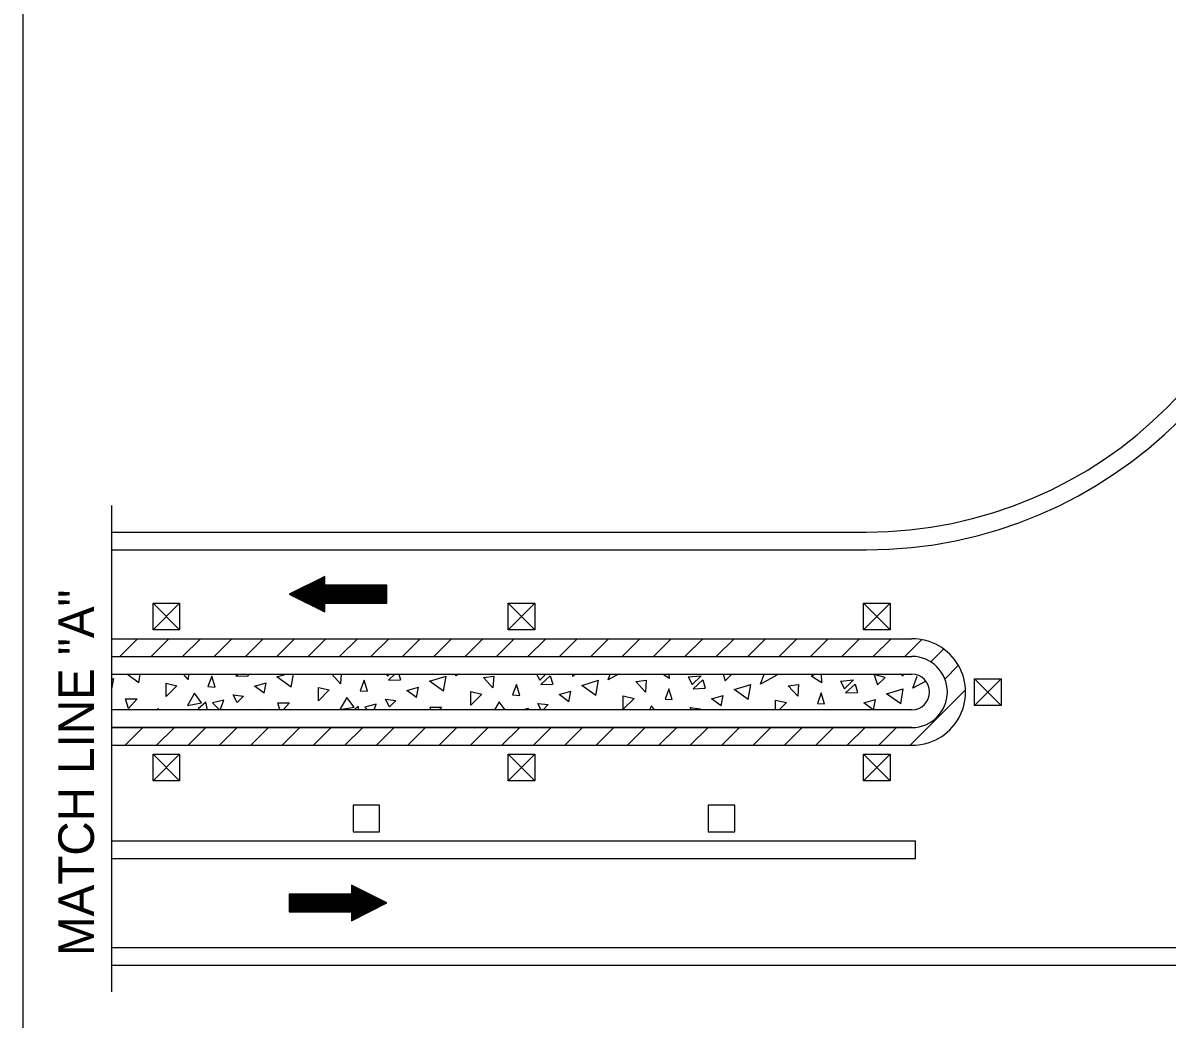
# Model space of a CAD drawing. Extents: x 1007 to 1035.5, y 1000.5 to 1021.5.
# Drawn here: x 1007 to 1013.44, y 1010.29 to 1015.89 of the extents above; entities that cross this region are included whole.
import ezdxf

# ---------------------------------------------------------------- set-up
doc = ezdxf.new("R2010")
doc.units = 0
doc.layers.add('Level 1', color=7, linetype='Continuous')
doc.layers.add('Level 10', color=7, linetype='Continuous')

msp = doc.modelspace()

# ---------------------------------------------------------------- linework, layer by layer
at = {"layer": 'Level 1'}
for p, q in [((1007.5, 1010.441), (1007.5, 1013.1785)), ((1007.7327, 1012.6291), (1007.8827, 1012.6291)), ((1007.7327, 1012.4791), (1007.7327, 1012.6291)), ((1007.7327, 1012.4791), (1007.8827, 1012.6291)), ((1007.7327, 1012.6291), (1007.8827, 1012.4791)), ((1007.8827, 1012.6291), (1007.8827, 1012.4791)), ((1009.7327, 1012.6291), (1009.8827, 1012.6291)), ((1009.7327, 1012.4791), (1009.7327, 1012.6291)), ((1009.7327, 1012.4791), (1009.8827, 1012.6291)), ((1009.7327, 1012.6291), (1009.8827, 1012.4791)), ((1009.8827, 1012.6291), (1009.8827, 1012.4791)), ((1011.7327, 1012.6291), (1011.8827, 1012.6291)), ((1011.7327, 1012.4791), (1011.7327, 1012.6291)), ((1011.7327, 1012.4791), (1011.8827, 1012.6291)), ((1011.7327, 1012.6291), (1011.8827, 1012.4791)), ((1011.8827, 1012.6291), (1011.8827, 1012.4791)), ((1007.8827, 1012.4791), (1007.7327, 1012.4791)), ((1009.8827, 1012.4791), (1009.7327, 1012.4791)), ((1011.8827, 1012.4791), (1011.7327, 1012.4791)), ((1007.5458, 1012.3285), (1007.6458, 1012.4285)), ((1007.7226, 1012.3285), (1007.8226, 1012.4285)), ((1007.8994, 1012.3285), (1007.9994, 1012.4285)), ((1008.0762, 1012.3285), (1008.1762, 1012.4285)), ((1008.2529, 1012.3285), (1008.3529, 1012.4285)), ((1008.4298, 1012.3285), (1008.5298, 1012.4285)), ((1008.6065, 1012.3285), (1008.7065, 1012.4285)), ((1008.7833, 1012.3285), (1008.8833, 1012.4285)), ((1008.9601, 1012.3285), (1009.0601, 1012.4285)), ((1009.1368, 1012.3285), (1009.2368, 1012.4285)), ((1009.3136, 1012.3285), (1009.4136, 1012.4285)), ((1009.4904, 1012.3285), (1009.5904, 1012.4285)), ((1009.6672, 1012.3285), (1009.7672, 1012.4285)), ((1009.8439, 1012.3285), (1009.9439, 1012.4285)), ((1010.0208, 1012.3285), (1010.1208, 1012.4285)), ((1010.1975, 1012.3285), (1010.2975, 1012.4285)), ((1010.3743, 1012.3285), (1010.4743, 1012.4285)), ((1010.5511, 1012.3285), (1010.6511, 1012.4285)), ((1010.7278, 1012.3285), (1010.8278, 1012.4285)), ((1010.9046, 1012.3285), (1011.0046, 1012.4285)), ((1011.0814, 1012.3285), (1011.1814, 1012.4285)), ((1011.2582, 1012.3285), (1011.3582, 1012.4285)), ((1011.4349, 1012.3285), (1011.5349, 1012.4285)), ((1011.6117, 1012.3285), (1011.7117, 1012.4285)), ((1011.7885, 1012.3285), (1011.8885, 1012.4285)), ((1011.9653, 1012.3285), (1012.0595, 1012.4227)), ((1012.1108, 1012.2973), (1012.1837, 1012.3702)), ((1012.191, 1012.2008), (1012.2673, 1012.2769)), ((1007.5, 1012.2285), (1012.0058, 1012.2285)), ((1007.5, 1012.146), (1007.5116, 1012.2037)), ((1007.653, 1012.1801), (1007.661, 1012.2285)), ((1007.9311, 1012.1989), (1007.9039, 1012.2285)), ((1007.9333, 1012.2285), (1007.9311, 1012.1989)), ((1008.0631, 1012.2178), (1008.0419, 1012.1588)), ((1008.0819, 1012.1565), (1008.0631, 1012.2178)), ((1008.1998, 1012.2178), (1008.2115, 1012.2285)), ((1008.1998, 1012.2178), (1008.2682, 1012.2202)), ((1008.2657, 1012.2285), (1008.2682, 1012.2202)), ((1008.5109, 1012.1565), (1008.5229, 1012.2285)), ((1008.7891, 1012.1753), (1008.7402, 1012.2285)), ((1008.7928, 1012.2285), (1008.7891, 1012.1753)), ((1009.0472, 1012.2285), (1009.0531, 1012.2178)), ((1009.0531, 1012.2178), (1009.0638, 1012.2285)), ((1009.0578, 1012.1943), (1009.0953, 1012.2285)), ((1009.0578, 1012.1943), (1009.1261, 1012.1966)), ((1009.1166, 1012.2285), (1009.1261, 1012.1966)), ((1009.3689, 1012.1329), (1009.383, 1012.2178)), ((1009.4528, 1012.2285), (1009.4373, 1012.2202)), ((1009.4373, 1012.2202), (1009.4403, 1012.2285)), ((1009.5928, 1012.2108), (1009.6518, 1012.2178)), ((1009.647, 1012.1518), (1009.5928, 1012.2108)), ((1009.6518, 1012.2178), (1009.647, 1012.1518)), ((1009.7838, 1012.2273), (1009.7837, 1012.2285)), ((1009.8919, 1012.2285), (1009.911, 1012.1943)), ((1009.911, 1012.1943), (1009.9453, 1012.2285)), ((1009.9158, 1012.1707), (1009.9699, 1012.2202)), ((1009.9699, 1012.2202), (1009.9841, 1012.173)), ((1010.0929, 1012.2285), (1010.0973, 1012.2154)), ((1010.0973, 1012.2154), (1010.1103, 1012.2285)), ((1010.3544, 1012.2285), (1010.2952, 1012.1966)), ((1010.2952, 1012.1966), (1010.3068, 1012.2285)), ((1010.6417, 1012.2037), (1010.64, 1012.2285)), ((1010.7454, 1012.2131), (1010.8185, 1012.2202)), ((1010.7454, 1012.2131), (1010.769, 1012.1707)), ((1010.769, 1012.1707), (1010.8185, 1012.2202)), ((1010.7737, 1012.1471), (1010.8279, 1012.1966)), ((1010.8279, 1012.1966), (1010.842, 1012.1494)), ((1010.943, 1012.2285), (1010.9552, 1012.1918)), ((1010.9552, 1012.1918), (1010.9918, 1012.2285)), ((1011.1532, 1012.173), (1011.1734, 1012.2285)), ((1011.2451, 1012.2225), (1011.1532, 1012.173)), ((1011.2379, 1012.2285), (1011.2451, 1012.2225)), ((1011.4997, 1012.1801), (1011.4964, 1012.2285)), ((1011.6033, 1012.1895), (1011.6764, 1012.1966)), ((1011.6269, 1012.1471), (1011.6764, 1012.1966)), ((1011.8556, 1012.2108), (1011.7919, 1012.2273)), ((1011.7943, 1012.2248), (1011.8131, 1012.1683)), ((1011.8131, 1012.1683), (1011.8556, 1012.2108)), ((1011.9569, 1012.2178), (1011.9591, 1012.2285)), ((1012.0111, 1012.1494), (1012.0361, 1012.2176)), ((1012.3583, 1012.2035), (1012.5083, 1012.2035)), ((1012.3583, 1012.0535), (1012.3583, 1012.2035)), ((1012.3583, 1012.0535), (1012.5083, 1012.2035)), ((1012.3583, 1012.2035), (1012.5083, 1012.0535)), ((1012.5083, 1012.2035), (1012.5083, 1012.0535)), ((1007.8062, 1012.1023), (1007.8675, 1012.1636)), ((1008.0419, 1012.1588), (1008.0819, 1012.1565)), ((1008.3578, 1012.1212), (1008.3695, 1012.1801)), ((1008.6642, 1012.0788), (1008.7254, 1012.14)), ((1008.9211, 1012.1943), (1008.8998, 1012.1353)), ((1008.8998, 1012.1353), (1008.9399, 1012.1329)), ((1008.9399, 1012.1329), (1008.9211, 1012.1943)), ((1009.2157, 1012.0976), (1009.2275, 1012.1565)), ((1009.779, 1012.1707), (1009.7578, 1012.1118)), ((1009.7978, 1012.1094), (1009.779, 1012.1707)), ((1009.9158, 1012.1707), (1009.9841, 1012.173)), ((1010.0737, 1012.074), (1010.0854, 1012.1329)), ((1010.2268, 1012.1094), (1010.241, 1012.1943)), ((1010.4508, 1012.1872), (1010.5097, 1012.1943)), ((1010.505, 1012.1283), (1010.4508, 1012.1872)), ((1010.5097, 1012.1943), (1010.505, 1012.1283)), ((1010.637, 1012.1471), (1010.6158, 1012.0882)), ((1010.6558, 1012.0858), (1010.637, 1012.1471)), ((1010.7737, 1012.1471), (1010.842, 1012.1494)), ((1011.0848, 1012.0858), (1011.0989, 1012.1707)), ((1011.3088, 1012.1636), (1011.3677, 1012.1707)), ((1011.3629, 1012.1047), (1011.3088, 1012.1636)), ((1011.3677, 1012.1707), (1011.3629, 1012.1047)), ((1011.6033, 1012.1895), (1011.6269, 1012.1471)), ((1011.6317, 1012.1235), (1011.6858, 1012.173)), ((1011.6858, 1012.173), (1011.7, 1012.1258)), ((1011.9428, 1012.0623), (1011.9569, 1012.1471)), ((1011.9956, 1011.8285), (1012.3074, 1012.1403)), ((1012.0806, 1012.1868), (1012.0111, 1012.1494)), ((1007.5941, 1012.0363), (1007.6436, 1012.0905)), ((1007.9665, 1012.1212), (1007.9264, 1012.0528)), ((1007.9264, 1012.0528), (1008.0065, 1012.0669)), ((1008.0065, 1012.0669), (1007.9665, 1012.1212)), ((1008.0301, 1012.0717), (1007.9877, 1012.0339)), ((1008.0401, 1012.0285), (1008.0301, 1012.0717)), ((1008.1314, 1012.0834), (1008.0678, 1012.0669)), ((1008.0678, 1012.0669), (1008.1063, 1012.0285)), ((1008.1117, 1012.0285), (1008.1314, 1012.0834)), ((1008.2069, 1012.0693), (1008.2423, 1012.1047)), ((1008.4664, 1012.0285), (1008.5015, 1012.0669)), ((1008.8244, 1012.0976), (1008.7843, 1012.0293)), ((1008.8645, 1012.0434), (1008.8244, 1012.0976)), ((1009.0648, 1012.0458), (1009.1002, 1012.0811)), ((1009.5221, 1012.0552), (1009.5834, 1012.1164)), ((1009.6823, 1012.074), (1009.6557, 1012.0285)), ((1009.716, 1012.0285), (1009.6823, 1012.074)), ((1009.7578, 1012.1118), (1009.7978, 1012.1094)), ((1010.3801, 1012.0316), (1010.4413, 1012.0929)), ((1010.6158, 1012.0882), (1010.6558, 1012.0858)), ((1010.9316, 1012.0504), (1010.9434, 1012.1094)), ((1011.2585, 1012.0285), (1011.2993, 1012.0693)), ((1011.4949, 1012.1235), (1011.4738, 1012.0646)), ((1011.5138, 1012.0623), (1011.4949, 1012.1235)), ((1011.6317, 1012.1235), (1011.7, 1012.1258)), ((1011.7899, 1012.0285), (1011.8013, 1012.0858)), ((1007.5, 1012.0285), (1007.5, 1012.0285)), ((1012.0058, 1012.0285), (1007.5, 1012.0285)), ((1007.7643, 1012.0285), (1007.7638, 1012.0363)), ((1007.99, 1012.0316), (1007.9979, 1012.0285)), ((1008.3383, 1012.0285), (1008.3388, 1012.0316)), ((1008.7843, 1012.0293), (1008.8645, 1012.0434)), ((1008.8881, 1012.0481), (1008.866, 1012.0285)), ((1008.8926, 1012.0285), (1008.8881, 1012.0481)), ((1008.9894, 1012.0599), (1008.9258, 1012.0434)), ((1008.9258, 1012.0434), (1008.9407, 1012.0285)), ((1008.9781, 1012.0285), (1008.9894, 1012.0599)), ((1009.3459, 1012.0285), (1009.3595, 1012.0434)), ((1009.8473, 1012.0363), (1009.8172, 1012.0285)), ((1009.8445, 1012.0285), (1009.8473, 1012.0363)), ((1009.9291, 1012.0285), (1009.9582, 1012.0575)), ((1010.5403, 1012.0504), (1010.5275, 1012.0285)), ((1010.5566, 1012.0285), (1010.5403, 1012.0504)), ((1010.8107, 1012.0285), (1010.8161, 1012.0339)), ((1011.4738, 1012.0646), (1011.5138, 1012.0623)), ((1012.0058, 1012.0285), (1012.0058, 1012.0285)), ((1012.5083, 1012.0535), (1012.3583, 1012.0535)), ((1007.5762, 1011.8285), (1007.6762, 1011.9285)), ((1007.7529, 1011.8285), (1007.8529, 1011.9285)), ((1007.9298, 1011.8285), (1008.0298, 1011.9285)), ((1008.1065, 1011.8285), (1008.2065, 1011.9285)), ((1008.2833, 1011.8285), (1008.3833, 1011.9285)), ((1008.4601, 1011.8285), (1008.5601, 1011.9285)), ((1008.6368, 1011.8285), (1008.7368, 1011.9285)), ((1008.8136, 1011.8285), (1008.9136, 1011.9285)), ((1008.9904, 1011.8285), (1009.0904, 1011.9285)), ((1009.1672, 1011.8285), (1009.2672, 1011.9285)), ((1009.3439, 1011.8285), (1009.4439, 1011.9285)), ((1009.5208, 1011.8285), (1009.6208, 1011.9285)), ((1009.6975, 1011.8285), (1009.7975, 1011.9285)), ((1009.8743, 1011.8285), (1009.9743, 1011.9285)), ((1010.0511, 1011.8285), (1010.1511, 1011.9285)), ((1010.2278, 1011.8285), (1010.3278, 1011.9285)), ((1010.4046, 1011.8285), (1010.5046, 1011.9285)), ((1010.5814, 1011.8285), (1010.6814, 1011.9285)), ((1010.7582, 1011.8285), (1010.8582, 1011.9285)), ((1010.9349, 1011.8285), (1011.0349, 1011.9285)), ((1011.1117, 1011.8285), (1011.2117, 1011.9285)), ((1011.2885, 1011.8285), (1011.3885, 1011.9285)), ((1011.4653, 1011.8285), (1011.5653, 1011.9285)), ((1011.642, 1011.8285), (1011.742, 1011.9285)), ((1011.8188, 1011.8285), (1011.9188, 1011.9285)), ((1007.7327, 1011.7785), (1007.8827, 1011.7785)), ((1007.7327, 1011.6285), (1007.7327, 1011.7785)), ((1007.7327, 1011.6285), (1007.8827, 1011.7785)), ((1007.7327, 1011.7785), (1007.8827, 1011.6285)), ((1007.8827, 1011.7785), (1007.8827, 1011.6285)), ((1009.7327, 1011.7785), (1009.8827, 1011.7785)), ((1009.7327, 1011.6285), (1009.7327, 1011.7785)), ((1009.7327, 1011.6285), (1009.8827, 1011.7785)), ((1009.7327, 1011.7785), (1009.8827, 1011.6285)), ((1009.8827, 1011.7785), (1009.8827, 1011.6285)), ((1011.7327, 1011.7785), (1011.8827, 1011.7785)), ((1011.7327, 1011.6285), (1011.7327, 1011.7785)), ((1011.7327, 1011.6285), (1011.8827, 1011.7785)), ((1011.7327, 1011.7785), (1011.8827, 1011.6285)), ((1011.8827, 1011.7785), (1011.8827, 1011.6285)), ((1007.8827, 1011.6285), (1007.7327, 1011.6285)), ((1009.8827, 1011.6285), (1009.7327, 1011.6285)), ((1011.8827, 1011.6285), (1011.7327, 1011.6285)), ((1012.0261, 1011.191), (1012.0261, 1011.291))]:
    msp.add_line(p, q, dxfattribs=at)
for points in [[(1007.5, 1013.0285), (1011.7479, 1013.0285)], [(1007.5, 1012.9285), (1011.7479, 1012.9285)], [(1008.6952, 1012.7764), (1008.7, 1012.7764)], [(1008.5657, 1012.7114), (1009.05, 1012.7114)], [(1008.5756, 1012.7164), (1009.05, 1012.7164)], [(1008.5856, 1012.7214), (1009.05, 1012.7214)], [(1008.5955, 1012.7264), (1009.05, 1012.7264)], [(1008.6055, 1012.7314), (1008.7, 1012.7314)], [(1008.6154, 1012.7364), (1008.7, 1012.7364)], [(1008.6154, 1012.7364), (1008.7, 1012.7364)], [(1008.6254, 1012.7414), (1008.7, 1012.7414)], [(1008.6354, 1012.7464), (1008.7, 1012.7464)], [(1008.6453, 1012.7514), (1008.7, 1012.7514)], [(1008.6553, 1012.7564), (1008.7, 1012.7564)], [(1008.6653, 1012.7614), (1008.7, 1012.7614)], [(1008.6753, 1012.7664), (1008.7, 1012.7664)], [(1008.6852, 1012.7714), (1008.7, 1012.7714)], [(1008.5042, 1012.6764), (1009.05, 1012.6764)], [(1008.5058, 1012.6814), (1009.05, 1012.6814)], [(1008.5142, 1012.6714), (1009.05, 1012.6714)], [(1008.5142, 1012.6714), (1009.05, 1012.6714)], [(1008.5158, 1012.6864), (1009.05, 1012.6864)], [(1008.5243, 1012.6664), (1009.05, 1012.6664)], [(1008.5258, 1012.6914), (1009.05, 1012.6914)], [(1008.5343, 1012.6614), (1009.05, 1012.6614)], [(1008.5358, 1012.6964), (1009.05, 1012.6964)], [(1008.5443, 1012.6564), (1009.05, 1012.6564)], [(1008.5458, 1012.7014), (1009.05, 1012.7014)], [(1008.5543, 1012.6514), (1009.05, 1012.6514)], [(1008.5557, 1012.7064), (1009.05, 1012.7064)], [(1008.5643, 1012.6464), (1009.05, 1012.6464)], [(1008.5744, 1012.6414), (1009.05, 1012.6414)], [(1008.5844, 1012.6364), (1009.05, 1012.6364)], [(1008.5945, 1012.6314), (1009.05, 1012.6314)], [(1008.5995, 1012.6289), (1009.05, 1012.6289)], [(1008.6095, 1012.6239), (1008.7, 1012.6239)], [(1008.6196, 1012.6189), (1008.7, 1012.6189)], [(1008.6296, 1012.6139), (1008.7, 1012.6139)], [(1008.6397, 1012.6089), (1008.7, 1012.6089)], [(1008.6497, 1012.6039), (1008.7, 1012.6039)], [(1008.6598, 1012.5989), (1008.7, 1012.5989)], [(1008.6698, 1012.5939), (1008.7, 1012.5939)], [(1008.6798, 1012.5889), (1008.7, 1012.5889)], [(1008.6898, 1012.5839), (1008.7, 1012.5839)], [(1008.6998, 1012.5789), (1008.7, 1012.5789)], [(1007.5, 1012.4285), (1012.0058, 1012.4285)], [(1007.5, 1012.3285), (1012.0058, 1012.3285)], [(1007.5, 1012.2003), (1007.5116, 1012.2037)], [(1007.653, 1012.1801), (1007.5844, 1012.2285)], [(1008.5109, 1012.1565), (1008.4308, 1012.2131), (1008.4823, 1012.2285)], [(1009.3689, 1012.1329), (1009.2888, 1012.1895), (1009.383, 1012.2178)], [(1009.7838, 1012.2273), (1009.7818, 1012.2285)], [(1010.6417, 1012.2037), (1010.6013, 1012.2285)], [(1011.4997, 1012.1801), (1011.4383, 1012.2178), (1011.4566, 1012.2285)], [(1011.9569, 1012.2178), (1011.9424, 1012.2285)], [(1007.8062, 1012.1023), (1007.8062, 1012.1778), (1007.8675, 1012.1636)], [(1008.3578, 1012.1212), (1008.3035, 1012.1613), (1008.3695, 1012.1801)], [(1008.6642, 1012.0788), (1008.6642, 1012.1542), (1008.7254, 1012.14)], [(1009.2157, 1012.0976), (1009.1615, 1012.1377), (1009.2275, 1012.1565)], [(1010.0737, 1012.074), (1010.0194, 1012.1141), (1010.0854, 1012.1329)], [(1010.2268, 1012.1094), (1010.1467, 1012.1659), (1010.241, 1012.1943)], [(1011.0848, 1012.0858), (1011.0047, 1012.1423), (1011.0989, 1012.1707)], [(1011.9428, 1012.0623), (1011.8626, 1012.1188), (1011.9569, 1012.1471)], [(1007.5941, 1012.0363), (1007.5776, 1012.0905), (1007.6436, 1012.0905)], [(1008.2069, 1012.0693), (1008.1833, 1012.1118), (1008.2423, 1012.1047)], [(1008.4472, 1012.0285), (1008.4355, 1012.0669), (1008.5015, 1012.0669)], [(1009.0648, 1012.0458), (1009.0413, 1012.0882), (1009.1002, 1012.0811)], [(1009.5221, 1012.0552), (1009.5221, 1012.1306), (1009.5834, 1012.1164)], [(1010.3801, 1012.0316), (1010.3801, 1012.107), (1010.4413, 1012.0929)], [(1010.9316, 1012.0504), (1010.8774, 1012.0905), (1010.9434, 1012.1094)], [(1011.238, 1012.0285), (1011.238, 1012.0834), (1011.2993, 1012.0693)], [(1011.7874, 1012.0285), (1011.7353, 1012.0669), (1011.8013, 1012.0858)], [(1007.7503, 1012.0285), (1007.7638, 1012.0363)], [(1008.3273, 1012.0285), (1008.3388, 1012.0316)], [(1009.298, 1012.0285), (1009.2935, 1012.0434), (1009.3595, 1012.0434)], [(1009.9193, 1012.0285), (1009.8993, 1012.0646), (1009.9582, 1012.0575)], [(1010.7641, 1012.0285), (1010.7572, 1012.041), (1010.8161, 1012.0339)], [(1007.5, 1011.9285), (1012.0058, 1011.9285)], [(1012.0058, 1011.9285), (1007.5, 1011.9285)], [(1007.5, 1011.8285), (1012.0058, 1011.8285)], [(1007.5, 1011.291), (1012.0261, 1011.291)], [(1007.5, 1011.191), (1012.0261, 1011.191)], [(1008.8502, 1011.0409), (1008.85, 1011.0409)], [(1008.8602, 1011.0359), (1008.85, 1011.0359)], [(1008.9505, 1010.9909), (1008.5, 1010.9909)], [(1008.9555, 1010.9884), (1008.5, 1010.9884)], [(1008.9656, 1010.9834), (1008.5, 1010.9834)], [(1008.9756, 1010.9784), (1008.5, 1010.9784)], [(1008.9857, 1010.9734), (1008.5, 1010.9734)], [(1008.8702, 1011.0309), (1008.85, 1011.0309)], [(1008.8803, 1011.0259), (1008.85, 1011.0259)], [(1008.8903, 1011.0209), (1008.85, 1011.0209)], [(1008.9003, 1011.0159), (1008.85, 1011.0159)], [(1008.9103, 1011.0109), (1008.85, 1011.0109)], [(1008.9204, 1011.0059), (1008.85, 1011.0059)], [(1008.9304, 1011.0009), (1008.85, 1011.0009)], [(1008.9405, 1010.9959), (1008.85, 1010.9959)], [(1008.9957, 1010.9684), (1008.5, 1010.9684)], [(1009.0058, 1010.9634), (1008.5, 1010.9634)], [(1009.0158, 1010.9584), (1008.5, 1010.9584)], [(1009.0258, 1010.9534), (1008.5, 1010.9534)], [(1009.0358, 1010.9484), (1008.5, 1010.9484)], [(1009.0358, 1010.9484), (1008.5, 1010.9484)], [(1009.0458, 1010.9434), (1008.5, 1010.9434)], [(1009.0442, 1010.9384), (1008.5, 1010.9384)], [(1009.0342, 1010.9334), (1008.5, 1010.9334)], [(1009.0243, 1010.9284), (1008.5, 1010.9284)], [(1009.0143, 1010.9234), (1008.5, 1010.9234)], [(1009.0043, 1010.9184), (1008.5, 1010.9184)], [(1008.9943, 1010.9134), (1008.5, 1010.9134)], [(1008.9843, 1010.9084), (1008.5, 1010.9084)], [(1008.9744, 1010.9034), (1008.5, 1010.9034)], [(1008.9644, 1010.8984), (1008.5, 1010.8984)], [(1008.9545, 1010.8934), (1008.5, 1010.8934)], [(1008.9445, 1010.8884), (1008.85, 1010.8884)], [(1008.9346, 1010.8834), (1008.85, 1010.8834)], [(1008.9346, 1010.8834), (1008.85, 1010.8834)], [(1008.9246, 1010.8784), (1008.85, 1010.8784)], [(1008.9146, 1010.8734), (1008.85, 1010.8734)], [(1008.9047, 1010.8684), (1008.85, 1010.8684)], [(1008.8947, 1010.8634), (1008.85, 1010.8634)], [(1008.8848, 1010.8584), (1008.85, 1010.8584)], [(1008.8748, 1010.8534), (1008.85, 1010.8534)], [(1008.8648, 1010.8484), (1008.85, 1010.8484)], [(1008.8548, 1010.8434), (1008.85, 1010.8434)], [(1007.5, 1010.691), (1035, 1010.691)], [(1007.5, 1010.591), (1035, 1010.591)]]:
    msp.add_lwpolyline(points, dxfattribs=at)
for points in [[(1008.5, 1012.6785), (1008.7, 1012.5788), (1008.7, 1012.6288), (1009.05, 1012.6288), (1009.05, 1012.7289), (1008.7, 1012.7289), (1008.7, 1012.7789)], [(1008.8589, 1011.341), (1009.0089, 1011.341), (1009.0089, 1011.491), (1008.8589, 1011.491)], [(1010.8589, 1011.341), (1011.0089, 1011.341), (1011.0089, 1011.491), (1010.8589, 1011.491)], [(1009.05, 1010.9413), (1008.85, 1011.041), (1008.85, 1010.991), (1008.5, 1010.991), (1008.5, 1010.8909), (1008.85, 1010.8909), (1008.85, 1010.8409)]]:
    msp.add_lwpolyline(points, close=True, dxfattribs=at)
for centre, radius, start, end in [((1011.7479, 1015.4285), 2.4, 270, 0), ((1011.7479, 1015.4285), 2.5, 270, 0), ((1012.0057, 1012.1285), 0.2, 270.01193, 89.98806), ((1012.0058, 1012.1285), 0.1, 270, 90)]:
    msp.add_arc(centre, radius, start, end, dxfattribs=at)
msp.add_ellipse((1012.0058, 1012.1285), major_axis=(0.3025, 0), ratio=0.991701, start_param=4.712389, end_param=7.853982, dxfattribs=at)
at = {"layer": 'Level 10'}
msp.add_line((1007, 1021.5), (1007, 1000.5), dxfattribs=at)

# ---------------------------------------------------------------- texts
at = {"layer": 'Level 1'}
msp.add_text('MATCH LINE "A"', height=0.2, rotation=90, dxfattribs=at).set_placement((1007.4, 1010.6428))

doc.saveas('drawing.dxf')
